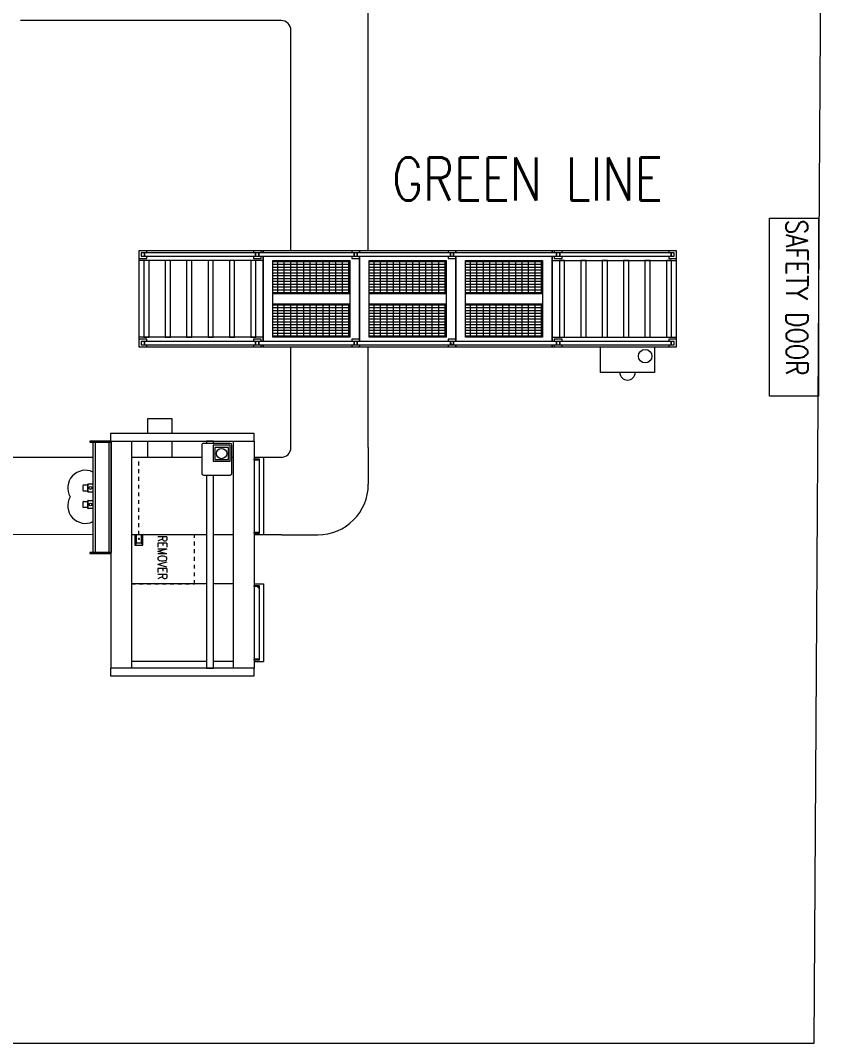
# Model space of a CAD drawing. Header units: inches. Extents: x -47 to 36, y 20 to 186.
# Drawn here: x 0.8 to 21.66, y 141.5 to 168.04 of the extents above; entities that cross this region are included whole.
import ezdxf

# ---------------------------------------------------------------- set-up
doc = ezdxf.new("R2010")
doc.units = ezdxf.units.IN
doc.header["$LTSCALE"] = 0.5
doc.linetypes.add('HIDDEN', pattern=[0.1875, 0.125, -0.0625])
doc.linetypes.add('HIDDEN2', pattern=[0.1875, 0.125, -0.0625])
doc.styles.get("Standard").update_dxf_attribs({"font": 'romans.shx', "width": 0.8})
pattern_1 = [(45, (85.921, -102.2286), (-3.48021, 3.48021), []), (135, (85.921, -102.2286), (-3.48021, -3.48021), [])]

msp = doc.modelspace()

# ---------------------------------------------------------------- hatches: boundary and pattern name
at = {"lineweight": 0, "true_color": 0xf8d731}
h = msp.add_hatch(dxfattribs=at)
h.set_pattern_fill('ANSI37', color=40, scale=1.550161)
h.set_pattern_definition([(45, (25.864, -102.2286), (-3.48021, 3.48021), []), (135, (25.864, -102.2286), (-3.48021, -3.48021), [])])
h.paths.add_polyline_path([(6.995, 156.637), (6.86, 156.637), (6.86, 154.766), (6.995, 154.766)])
h.paths.add_polyline_path([(6.995, 153.352), (6.86, 153.352), (6.86, 151.481), (6.995, 151.481)])
h.paths.add_polyline_path([(-10.928, 166.915), (-10.928, 167.05), (-12.799, 167.05), (-12.799, 166.915)])
h.paths.add_polyline_path([(-16.084, 167.05), (-16.084, 166.915), (-14.213, 166.915), (-14.213, 167.05)])
at = {"lineweight": 0}
h = msp.add_hatch(dxfattribs=at)
h.set_pattern_fill('ANSI37', scale=1.550161)
h.set_pattern_definition([(45, (88.8895, -102.2286), (-3.48021, 3.48021), []), (135, (88.8895, -102.2286), (-3.48021, -3.48021), [])])
h.paths.add_polyline_path([(3.932, 162.009), (4.013, 162.009), (4.013, 161.928), (3.932, 161.928)])
h = msp.add_hatch(dxfattribs=at)
h.set_pattern_fill('ANSI37', scale=1.550161)
h.set_pattern_definition(pattern_1)
h.paths.add_polyline_path([(6.901, 162.009), (6.981, 162.009), (6.981, 161.928), (6.901, 161.928)])
h = msp.add_hatch(dxfattribs=at)
h.set_pattern_fill('ANSI37', scale=1.550161)
h.set_pattern_definition(pattern_1)
h.paths.add_polyline_path([(11.954, 162.009), (12.035, 162.009), (12.035, 161.928), (11.954, 161.928)])
h.paths.add_polyline_path([(11.954, 159.711), (12.035, 159.711), (12.035, 159.63), (11.954, 159.63)])
h.paths.add_polyline_path([(9.458, 159.711), (9.536, 159.711), (9.536, 159.63), (9.458, 159.63)])
h = msp.add_hatch(dxfattribs=at)
h.set_pattern_fill('ANSI37', scale=1.550161)
h.set_pattern_definition([(45, (90.917, -102.2286), (-3.48021, 3.48021), []), (135, (90.917, -102.2286), (-3.48021, -3.48021), [])])
h.paths.add_polyline_path([(9.538, 161.928), (9.458, 161.928), (9.458, 162.009), (9.538, 162.009)])
h = msp.add_hatch(dxfattribs=at)
h.set_pattern_fill('ANSI37', scale=1.550161, angle=180)
h.set_pattern_definition([(225, (-20.0063, 426.166), (3.48021, -3.48021), []), (315, (-20.0063, 426.166), (3.48021, 3.48021), [])])
h.paths.add_polyline_path([(14.792, 161.928), (14.712, 161.928), (14.712, 162.009), (14.792, 162.009)])
h = msp.add_hatch(dxfattribs=at)
h.set_pattern_fill('ANSI37', scale=1.550161, angle=180)
h.set_pattern_definition([(225, (-22.9747, 426.166), (3.48021, -3.48021), []), (315, (-22.9747, 426.166), (3.48021, 3.48021), [])])
h.paths.add_polyline_path([(17.761, 161.928), (17.68, 161.928), (17.68, 162.009), (17.761, 162.009)])
h = msp.add_hatch(dxfattribs=at)
h.set_pattern_fill('ANSI37', scale=1.550161)
h.set_pattern_definition([(45, (88.8895, -104.5263), (-3.48021, 3.48021), []), (135, (88.8895, -104.5263), (-3.48021, -3.48021), [])])
h.paths.add_polyline_path([(3.932, 159.711), (4.013, 159.711), (4.013, 159.63), (3.932, 159.63)])
h = msp.add_hatch(dxfattribs=at)
h.set_pattern_fill('ANSI37', scale=1.550161)
h.set_pattern_definition([(45, (85.921, -104.5263), (-3.48021, 3.48021), []), (135, (85.921, -104.5263), (-3.48021, -3.48021), [])])
h.paths.add_polyline_path([(6.901, 159.711), (6.981, 159.711), (6.981, 159.63), (6.901, 159.63)])
h = msp.add_hatch(dxfattribs=at)
h.set_pattern_fill('ANSI37', scale=1.550161, angle=180)
h.set_pattern_definition([(225, (-20.0063, 423.868), (3.48021, -3.48021), []), (315, (-20.0063, 423.868), (3.48021, 3.48021), [])])
h.paths.add_polyline_path([(14.792, 159.63), (14.712, 159.63), (14.712, 159.711), (14.792, 159.711)])
h = msp.add_hatch(dxfattribs=at)
h.set_pattern_fill('ANSI37', scale=1.550161, angle=180)
h.set_pattern_definition([(225, (-22.9747, 423.868), (3.48021, -3.48021), []), (315, (-22.9747, 423.868), (3.48021, 3.48021), [])])
h.paths.add_polyline_path([(17.761, 159.63), (17.68, 159.63), (17.68, 159.711), (17.761, 159.711)])
h = msp.add_hatch(dxfattribs=at)
h.set_pattern_fill('ANSI37', color=1, scale=7.195276, angle=90)
h.set_pattern_definition([(135, (1251.77, 357.73), (-16.15386, -16.15386), []), (225, (1251.77, 357.73), (16.15386, -16.15386), [])])
h.paths.add_polyline_path([(16.352, 158.911, 1), (16.75, 158.911)])

# ---------------------------------------------------------------- linework, layer by layer
for p, q in [((9.825, 167.799), (9.825, 168.739)), ((1.752, 168.042), (0.798, 168.042)), ((7.559, 168.042), (1.752, 168.042)), ((7.817, 164.676), (7.817, 167.799)), ((9.825, 164.676), (9.825, 167.799)), ((7.817, 162.069), (7.817, 164.676)), ((9.825, 162.069), (9.825, 164.676)), ((7.099, 162.009), (7.099, 162.069)), ((7.099, 161.928), (7.099, 159.711)), ((14.594, 162.009), (14.594, 162.069)), ((14.594, 162.009), (14.594, 162.069)), ((14.594, 159.711), (14.594, 161.928)), ((14.594, 161.928), (14.594, 159.711)), ((7.099, 161.818), (3.872, 161.818)), ((9.344, 161.781), (7.35, 161.781)), ((9.344, 161.707), (7.35, 161.707)), ((7.468, 161.818), (7.468, 160.945)), ((7.636, 161.818), (7.636, 160.945)), ((7.804, 161.818), (7.804, 160.945)), ((7.971, 161.818), (7.971, 160.945)), ((8.139, 161.818), (8.139, 160.945)), ((8.307, 161.818), (8.307, 160.945)), ((8.474, 161.818), (8.474, 160.945)), ((8.642, 161.818), (8.642, 160.945)), ((8.81, 161.818), (8.81, 160.945)), ((8.977, 161.818), (8.977, 160.945)), ((9.145, 161.818), (9.145, 160.945)), ((9.313, 161.818), (9.313, 160.945)), ((11.844, 161.781), (9.85, 161.781)), ((11.844, 161.707), (9.85, 161.707)), ((9.968, 161.818), (9.968, 160.945)), ((10.135, 161.818), (10.135, 160.945)), ((10.303, 161.818), (10.303, 160.945)), ((10.471, 161.818), (10.471, 160.945)), ((10.638, 161.818), (10.638, 160.945)), ((10.806, 161.818), (10.806, 160.945)), ((10.974, 161.818), (10.974, 160.945)), ((11.141, 161.818), (11.141, 160.945)), ((11.309, 161.818), (11.309, 160.945)), ((11.477, 161.818), (11.477, 160.945)), ((11.644, 161.818), (11.644, 160.945)), ((11.812, 161.818), (11.812, 160.945)), ((14.343, 161.781), (12.349, 161.781)), ((14.343, 161.707), (12.349, 161.707)), ((12.467, 161.818), (12.467, 160.945)), ((12.634, 161.818), (12.634, 160.945)), ((12.802, 161.818), (12.802, 160.945)), ((12.97, 161.818), (12.97, 160.945)), ((13.138, 161.818), (13.138, 160.945)), ((13.305, 161.818), (13.305, 160.945)), ((13.473, 161.818), (13.473, 160.945)), ((13.641, 161.818), (13.641, 160.945)), ((13.808, 161.818), (13.808, 160.945)), ((13.976, 161.818), (13.976, 160.945)), ((14.144, 161.818), (14.144, 160.945)), ((14.311, 161.818), (14.311, 160.945)), ((14.594, 161.818), (17.821, 161.818)), ((9.344, 161.634), (7.35, 161.634)), ((9.344, 161.561), (7.35, 161.561)), ((9.344, 161.487), (7.35, 161.487)), ((9.344, 161.414), (7.35, 161.414)), ((11.844, 161.634), (9.85, 161.634)), ((11.844, 161.561), (9.85, 161.561)), ((11.844, 161.487), (9.85, 161.487)), ((11.844, 161.414), (9.85, 161.414)), ((14.343, 161.634), (12.349, 161.634)), ((14.343, 161.561), (12.349, 161.561)), ((14.343, 161.487), (12.349, 161.487)), ((14.343, 161.414), (12.349, 161.414)), ((9.344, 161.341), (7.35, 161.341)), ((9.344, 161.268), (7.35, 161.268)), ((9.344, 161.194), (7.35, 161.194)), ((9.344, 161.121), (7.35, 161.121)), ((11.844, 161.341), (9.85, 161.341)), ((11.844, 161.268), (9.85, 161.268)), ((11.844, 161.194), (9.85, 161.194)), ((11.844, 161.121), (9.85, 161.121)), ((14.343, 161.341), (12.349, 161.341)), ((14.343, 161.268), (12.349, 161.268)), ((14.343, 161.194), (12.349, 161.194)), ((14.343, 161.121), (12.349, 161.121)), ((9.344, 161.048), (7.35, 161.048)), ((9.344, 160.974), (7.35, 160.974)), ((11.844, 161.048), (9.85, 161.048)), ((11.844, 160.974), (9.85, 160.974)), ((14.343, 161.048), (12.349, 161.048)), ((14.343, 160.974), (12.349, 160.974)), ((9.344, 160.657), (7.35, 160.657)), ((7.468, 160.694), (7.468, 159.822)), ((7.636, 160.694), (7.636, 159.822)), ((7.804, 160.694), (7.804, 159.822)), ((7.971, 160.694), (7.971, 159.822)), ((8.139, 160.694), (8.139, 159.822)), ((8.307, 160.694), (8.307, 159.822)), ((8.474, 160.694), (8.474, 159.822)), ((8.642, 160.694), (8.642, 159.822)), ((8.81, 160.694), (8.81, 159.822)), ((8.977, 160.694), (8.977, 159.822)), ((9.145, 160.694), (9.145, 159.822)), ((9.313, 160.694), (9.313, 159.822)), ((11.844, 160.657), (9.85, 160.657)), ((9.968, 160.694), (9.968, 159.822)), ((10.135, 160.694), (10.135, 159.822)), ((10.303, 160.694), (10.303, 159.822)), ((10.471, 160.694), (10.471, 159.822)), ((10.638, 160.694), (10.638, 159.822)), ((10.806, 160.694), (10.806, 159.822)), ((10.974, 160.694), (10.974, 159.822)), ((11.141, 160.694), (11.141, 159.822)), ((11.309, 160.694), (11.309, 159.822)), ((11.477, 160.694), (11.477, 159.822)), ((11.644, 160.694), (11.644, 159.822)), ((11.812, 160.694), (11.812, 159.822)), ((14.343, 160.657), (12.349, 160.657)), ((12.467, 160.694), (12.467, 159.822)), ((12.634, 160.694), (12.634, 159.822)), ((12.802, 160.694), (12.802, 159.822)), ((12.97, 160.694), (12.97, 159.822)), ((13.138, 160.694), (13.138, 159.822)), ((13.305, 160.694), (13.305, 159.822)), ((13.473, 160.694), (13.473, 159.822)), ((13.641, 160.694), (13.641, 159.822)), ((13.808, 160.694), (13.808, 159.822)), ((13.976, 160.694), (13.976, 159.822)), ((14.144, 160.694), (14.144, 159.822)), ((14.311, 160.694), (14.311, 159.822)), ((9.344, 160.583), (7.35, 160.583)), ((9.344, 160.51), (7.35, 160.51)), ((9.344, 160.437), (7.35, 160.437)), ((9.344, 160.363), (7.35, 160.363)), ((11.844, 160.583), (9.85, 160.583)), ((11.844, 160.51), (9.85, 160.51)), ((11.844, 160.437), (9.85, 160.437)), ((11.844, 160.363), (9.85, 160.363)), ((14.343, 160.583), (12.349, 160.583)), ((14.343, 160.51), (12.349, 160.51)), ((14.343, 160.437), (12.349, 160.437)), ((14.343, 160.363), (12.349, 160.363)), ((9.344, 160.29), (7.35, 160.29)), ((9.344, 160.217), (7.35, 160.217)), ((9.344, 160.144), (7.35, 160.144)), ((9.344, 160.07), (7.35, 160.07)), ((11.844, 160.29), (9.85, 160.29)), ((11.844, 160.217), (9.85, 160.217)), ((11.844, 160.144), (9.85, 160.144)), ((11.844, 160.07), (9.85, 160.07)), ((14.343, 160.29), (12.349, 160.29)), ((14.343, 160.217), (12.349, 160.217)), ((14.343, 160.144), (12.349, 160.144)), ((14.343, 160.07), (12.349, 160.07)), ((7.099, 159.822), (3.872, 159.822)), ((9.344, 159.997), (7.35, 159.997)), ((9.344, 159.924), (7.35, 159.924)), ((9.344, 159.851), (7.35, 159.851)), ((11.844, 159.997), (9.85, 159.997)), ((11.844, 159.924), (9.85, 159.924)), ((11.844, 159.851), (9.85, 159.851)), ((14.343, 159.997), (12.349, 159.997)), ((14.343, 159.924), (12.349, 159.924)), ((14.343, 159.851), (12.349, 159.851)), ((14.594, 159.822), (17.821, 159.822)), ((7.099, 159.63), (7.099, 159.57)), ((7.817, 156.963), (7.817, 159.57)), ((9.825, 156.963), (9.825, 159.57)), ((14.594, 159.63), (14.594, 159.57)), ((2.679, 157.127), (2.599, 157.127)), ((2.599, 157.127), (2.599, 157.097)), ((2.599, 157.097), (2.679, 157.097)), ((3.151, 157.127), (2.679, 157.127)), ((2.679, 157.097), (2.679, 154.24)), ((2.679, 157.097), (3.151, 157.097)), ((2.74, 157.097), (2.74, 154.24)), ((3.09, 157.097), (3.09, 154.24)), ((3.151, 157.097), (3.151, 154.24)), ((9.825, 156.963), (9.825, 156.009)), ((2.679, 156.706), (-1.395, 156.706)), ((5.502, 156.706), (3.682, 156.706)), ((6.329, 156.706), (6.283, 156.706)), ((7.581, 156.706), (6.86, 156.706)), ((6.995, 156.672), (6.995, 154.732)), ((7.106, 156.706), (7.106, 154.697)), ((2.679, 154.697), (-9.779, 154.724)), ((5.626, 154.697), (3.682, 154.697)), ((3.776, 154.476), (3.776, 154.485)), ((3.778, 154.668), (3.778, 154.677)), ((3.778, 154.652), (3.778, 154.643)), ((3.789, 154.476), (3.789, 154.485)), ((3.79, 154.668), (3.79, 154.677)), ((3.79, 154.652), (3.79, 154.643)), ((3.871, 154.599), (3.862, 154.599)), ((3.871, 154.586), (3.862, 154.586)), ((3.871, 154.599), (3.881, 154.599)), ((3.871, 154.586), (3.881, 154.586)), ((3.952, 154.668), (3.952, 154.677)), ((3.952, 154.652), (3.952, 154.643)), ((3.952, 154.476), (3.952, 154.485)), ((3.964, 154.668), (3.964, 154.677)), ((3.964, 154.652), (3.964, 154.643)), ((3.964, 154.476), (3.964, 154.485)), ((6.329, 154.697), (5.803, 154.697)), ((7.574, 154.697), (6.86, 154.697)), ((7.574, 154.697), (8.514, 154.697)), ((2.679, 154.24), (2.599, 154.24)), ((2.599, 154.24), (2.599, 154.21)), ((2.679, 154.24), (2.915, 154.24)), ((3.151, 154.24), (2.679, 154.24)), ((3.151, 154.24), (2.915, 154.24)), ((3.776, 154.46), (3.776, 154.451)), ((3.789, 154.46), (3.789, 154.451)), ((3.952, 154.46), (3.952, 154.451)), ((3.964, 154.46), (3.964, 154.451)), ((2.599, 154.21), (2.679, 154.21)), ((2.679, 154.21), (3.151, 154.21)), ((5.626, 153.422), (3.682, 153.422)), ((6.329, 153.422), (5.803, 153.422)), ((6.86, 153.422), (7.106, 153.422)), ((7.106, 153.421), (7.106, 151.412)), ((6.995, 153.386), (6.995, 151.446)), ((5.626, 151.413), (3.682, 151.413)), ((6.329, 151.413), (5.803, 151.413)), ((6.86, 151.412), (7.106, 151.412))]:
    msp.add_line(p, q, dxfattribs=at)
at = {"color": 1, "linetype": 'HIDDEN2', "lineweight": 0}
msp.add_line((3.871, 154.697), (3.871, 156.706), dxfattribs=at)
at = {"lineweight": 0}
for points in [[(-47.291, 185.816), (21.664, 185.816), (21.385, 141.498), (-47.291, 141.498)], [(21.505, 162.913), (21.505, 158.291), (20.235, 158.291), (20.235, 162.913)], [(4.013, 162.009), (3.932, 162.009), (3.932, 161.928), (4.013, 161.928)], [(6.901, 162.009), (4.013, 162.009), (4.013, 161.928), (6.901, 161.928)], [(6.981, 162.009), (6.901, 162.009), (6.901, 161.928), (6.981, 161.928)], [(9.458, 162.009), (6.981, 162.009), (6.981, 161.928), (9.458, 161.928)], [(9.538, 162.009), (9.458, 162.009), (9.458, 161.928), (9.538, 161.928)], [(11.954, 162.009), (9.536, 162.009), (9.536, 161.928), (11.954, 161.928)], [(12.035, 162.009), (11.954, 162.009), (11.954, 161.928), (12.035, 161.928)], [(14.712, 162.009), (12.035, 162.009), (12.035, 161.928), (14.712, 161.928)], [(14.712, 161.928), (14.792, 161.928), (14.792, 162.009), (14.712, 162.009)], [(14.792, 161.928), (17.68, 161.928), (17.68, 162.009), (14.792, 162.009)], [(17.68, 161.928), (17.761, 161.928), (17.761, 162.009), (17.68, 162.009)], [(4.134, 161.818), (4, 161.818), (4, 159.822), (4.134, 159.822)], [(4.689, 161.818), (4.555, 161.818), (4.555, 159.822), (4.689, 159.822)], [(5.244, 161.818), (5.11, 161.818), (5.11, 159.822), (5.244, 159.822)], [(5.799, 161.818), (5.665, 161.818), (5.665, 159.822), (5.799, 159.822)], [(6.354, 161.818), (6.22, 161.818), (6.22, 159.822), (6.354, 159.822)], [(6.909, 161.818), (6.775, 161.818), (6.775, 159.822), (6.909, 159.822)], [(14.785, 159.822), (14.919, 159.822), (14.919, 161.818), (14.785, 161.818)], [(15.34, 159.822), (15.474, 159.822), (15.474, 161.818), (15.34, 161.818)], [(15.895, 159.822), (16.028, 159.822), (16.028, 161.818), (15.895, 161.818)], [(16.449, 159.822), (16.583, 159.822), (16.583, 161.818), (16.449, 161.818)], [(17.004, 159.822), (17.138, 159.822), (17.138, 161.818), (17.004, 161.818)], [(17.559, 159.822), (17.693, 159.822), (17.693, 161.818), (17.559, 161.818)], [(4.013, 159.711), (3.932, 159.711), (3.932, 159.63), (4.013, 159.63)], [(6.901, 159.711), (4.013, 159.711), (4.013, 159.63), (6.901, 159.63)], [(6.981, 159.711), (6.901, 159.711), (6.901, 159.63), (6.981, 159.63)], [(9.458, 159.711), (6.981, 159.711), (6.981, 159.63), (9.458, 159.63)], [(9.538, 159.711), (9.458, 159.711), (9.458, 159.63), (9.538, 159.63)], [(11.954, 159.711), (9.536, 159.711), (9.536, 159.63), (11.954, 159.63)], [(12.035, 159.711), (11.954, 159.711), (11.954, 159.63), (12.035, 159.63)], [(14.712, 159.711), (12.035, 159.711), (12.035, 159.63), (14.712, 159.63)], [(14.712, 159.63), (14.792, 159.63), (14.792, 159.711), (14.712, 159.711)], [(14.792, 159.63), (17.68, 159.63), (17.68, 159.711), (14.792, 159.711)], [(17.25, 159.57), (17.25, 158.911), (15.852, 158.911), (15.852, 159.57)], [(17.68, 159.63), (17.761, 159.63), (17.761, 159.711), (17.68, 159.711)], [(3.138, 157.127), (6.86, 157.127), (6.86, 157.327), (3.138, 157.327)], [(3.151, 157.127), (3.682, 157.127), (3.682, 151.24), (3.151, 151.24)], [(6.239, 157.022), (5.8, 157.022), (5.8, 156.605), (6.239, 156.605)], [(6.196, 156.963), (5.838, 156.963), (5.838, 156.648), (6.196, 156.648)], [(6.329, 157.127), (6.86, 157.127), (6.86, 151.24), (6.329, 151.24)], [(6.86, 156.672), (6.995, 156.672), (6.995, 156.637), (6.86, 156.637)], [(6.86, 154.766), (6.995, 154.766), (6.995, 154.732), (6.86, 154.732)], [(3.975, 154.697), (3.768, 154.697), (3.768, 154.432), (3.975, 154.432)], [(3.942, 154.697), (3.801, 154.697), (3.801, 154.492), (3.942, 154.492)], [(6.86, 153.386), (6.995, 153.386), (6.995, 153.352), (6.86, 153.352)], [(6.86, 151.481), (6.995, 151.481), (6.995, 151.446), (6.86, 151.446)], [(3.138, 151.041), (6.86, 151.041), (6.86, 151.24), (3.138, 151.24)]]:
    msp.add_lwpolyline(points, close=True, dxfattribs=at)
for points in [[(7.099, 162.009), (7.099, 162.069), (3.872, 162.069), (3.872, 159.57), (7.099, 159.57), (7.099, 159.63)], [(4.073, 162.009), (4.073, 162.069), (3.872, 162.069), (3.872, 162.009)], [(3.872, 161.928), (3.872, 161.868), (4.073, 161.868), (4.073, 161.928)], [(7.041, 162.009), (7.041, 162.069), (6.841, 162.069), (6.841, 162.009)], [(6.841, 161.928), (6.841, 161.868), (7.041, 161.868), (7.041, 161.928)], [(9.596, 162.009), (9.596, 162.069), (7.099, 162.069), (7.099, 162.009)], [(9.596, 162.009), (9.596, 162.069), (7.099, 162.069), (7.099, 162.009)], [(7.35, 162.069), (7.099, 162.069), (7.099, 162.009)], [(7.099, 161.928), (7.099, 159.711)], [(7.099, 161.928), (7.099, 159.711)], [(7.099, 161.928), (7.099, 159.711)], [(7.099, 159.711), (7.099, 161.928)], [(9.598, 162.009), (9.598, 162.069), (9.398, 162.069), (9.398, 162.009)], [(9.398, 161.928), (9.398, 161.868), (9.598, 161.868), (9.598, 161.928)], [(12.095, 162.009), (12.095, 162.069), (9.596, 162.069), (9.596, 162.009)], [(12.095, 162.009), (12.095, 162.069), (9.596, 162.069), (9.596, 162.009)], [(12.095, 162.009), (12.095, 162.069), (9.596, 162.069), (9.596, 162.009)], [(9.596, 161.928), (9.596, 159.711)], [(9.596, 161.928), (9.596, 159.711)], [(9.596, 161.928), (9.596, 161.818), (9.598, 161.818)], [(9.596, 161.818), (9.596, 161.928)], [(9.596, 159.711), (9.596, 161.928)], [(9.596, 159.711), (9.596, 161.928)], [(9.85, 162.069), (9.598, 162.069), (9.598, 162.009)], [(9.598, 161.928), (9.598, 159.711)], [(12.095, 162.009), (12.095, 162.069), (11.844, 162.069)], [(12.095, 162.009), (12.095, 162.069), (11.894, 162.069), (11.894, 162.009)], [(11.894, 161.928), (11.894, 161.868), (12.095, 161.868), (12.095, 161.928)], [(14.594, 162.009), (14.594, 162.069), (12.095, 162.069), (12.095, 162.009)], [(14.594, 162.009), (14.594, 162.069), (12.095, 162.069), (12.095, 162.009)], [(12.095, 161.928), (12.095, 159.711)], [(12.095, 161.928), (12.095, 161.818), (12.098, 161.818)], [(12.095, 161.818), (12.095, 161.928)], [(12.095, 159.711), (12.095, 161.928)], [(12.095, 159.711), (12.095, 161.928)], [(12.095, 159.711), (12.095, 161.928)], [(12.349, 162.069), (12.098, 162.069), (12.098, 162.009)], [(12.098, 161.928), (12.098, 159.711)], [(14.594, 162.009), (14.594, 162.069), (14.343, 162.069)], [(14.594, 159.63), (14.594, 159.57), (17.821, 159.57), (17.821, 162.069), (14.594, 162.069), (14.594, 162.009)], [(14.594, 159.711), (14.594, 161.928)], [(14.594, 161.818), (14.594, 161.928)], [(14.594, 159.711), (14.594, 161.928)], [(14.594, 161.928), (14.594, 159.711)], [(14.852, 162.009), (14.852, 162.069), (14.652, 162.069), (14.652, 162.009)], [(14.652, 161.928), (14.652, 161.868), (14.852, 161.868), (14.852, 161.928)], [(17.821, 162.009), (17.821, 162.069), (17.62, 162.069), (17.62, 162.009)], [(17.62, 161.928), (17.62, 161.868), (17.821, 161.868), (17.821, 161.928)], [(7.35, 161.818), (9.344, 161.818)], [(7.35, 159.822), (7.35, 161.818)], [(7.35, 161.818), (9.344, 161.818)], [(7.35, 159.822), (7.35, 161.818)], [(9.344, 161.818), (9.344, 159.822)], [(9.344, 161.818), (9.344, 159.822)], [(9.85, 161.818), (11.844, 161.818)], [(9.85, 159.822), (9.85, 161.818)], [(9.85, 161.818), (11.844, 161.818)], [(9.85, 159.822), (9.85, 161.818)], [(11.844, 161.818), (11.844, 159.822)], [(11.844, 161.818), (11.844, 159.822)], [(12.349, 161.818), (14.343, 161.818)], [(12.349, 159.822), (12.349, 161.818)], [(14.343, 161.818), (14.343, 159.822)], [(7.099, 160.945), (7.099, 160.945), (7.099, 160.694), (7.099, 160.694)], [(7.099, 160.945), (7.099, 160.945), (7.099, 160.694), (7.099, 160.694)], [(9.344, 160.945), (7.35, 160.945)], [(9.344, 160.945), (7.35, 160.945)], [(9.344, 160.945), (7.35, 160.945)], [(9.598, 160.945), (9.596, 160.945), (9.596, 160.694), (9.598, 160.694)], [(9.596, 160.694), (9.596, 160.945)], [(9.598, 160.945), (9.596, 160.945), (9.596, 160.694), (9.598, 160.694)], [(9.596, 160.694), (9.596, 160.945)], [(11.844, 160.945), (9.85, 160.945)], [(11.844, 160.945), (9.85, 160.945)], [(11.844, 160.945), (9.85, 160.945)], [(12.095, 160.694), (12.095, 160.945)], [(12.098, 160.945), (12.095, 160.945), (12.095, 160.694), (12.098, 160.694)], [(12.095, 160.694), (12.095, 160.945)], [(14.343, 160.945), (12.349, 160.945)], [(14.594, 160.694), (14.594, 160.945)], [(14.594, 160.694), (14.594, 160.694), (14.594, 160.945), (14.594, 160.945)], [(14.594, 160.694), (14.594, 160.694), (14.594, 160.945), (14.594, 160.945)], [(7.35, 160.694), (9.344, 160.694)], [(7.35, 160.694), (9.344, 160.694)], [(7.35, 160.694), (9.344, 160.694)], [(7.35, 160.694), (9.344, 160.694)], [(9.85, 160.694), (11.844, 160.694)], [(9.85, 160.694), (11.844, 160.694)], [(9.85, 160.694), (11.844, 160.694)], [(9.85, 160.694), (11.844, 160.694)], [(12.349, 160.694), (14.343, 160.694)], [(12.349, 160.694), (14.343, 160.694)], [(7.099, 159.822), (7.096, 159.822), (7.096, 159.711)], [(9.344, 159.822), (7.35, 159.822)], [(9.344, 159.822), (7.35, 159.822)], [(9.344, 159.822), (7.35, 159.822)], [(9.598, 159.822), (9.596, 159.822), (9.596, 159.711)], [(9.596, 159.711), (9.596, 159.822)], [(11.844, 159.822), (9.85, 159.822)], [(11.844, 159.822), (9.85, 159.822)], [(11.844, 159.822), (9.85, 159.822)], [(12.098, 159.822), (12.095, 159.822), (12.095, 159.711)], [(12.095, 159.711), (12.095, 159.822)], [(14.343, 159.822), (12.349, 159.822)], [(14.343, 159.822), (12.349, 159.822)], [(14.594, 159.711), (14.594, 159.822)], [(4.073, 159.711), (4.073, 159.772), (3.872, 159.772), (3.872, 159.711)], [(3.872, 159.63), (3.872, 159.57), (4.073, 159.57), (4.073, 159.63)], [(7.041, 159.711), (7.041, 159.772), (6.841, 159.772), (6.841, 159.711)], [(6.841, 159.63), (6.841, 159.57), (7.041, 159.57), (7.041, 159.63)], [(7.096, 159.63), (7.096, 159.57), (9.596, 159.57), (9.596, 159.63)], [(7.099, 159.63), (7.099, 159.57), (9.596, 159.57), (9.596, 159.63)], [(7.099, 159.63), (7.099, 159.57), (9.596, 159.57), (9.596, 159.63)], [(7.099, 159.63), (7.099, 159.57), (7.35, 159.57)], [(9.598, 159.711), (9.598, 159.772), (9.398, 159.772), (9.398, 159.711)], [(9.398, 159.63), (9.398, 159.57), (9.598, 159.57), (9.598, 159.63)], [(9.596, 159.63), (9.596, 159.57), (12.095, 159.57), (12.095, 159.63)], [(9.596, 159.63), (9.596, 159.57), (12.095, 159.57), (12.095, 159.63)], [(9.596, 159.63), (9.596, 159.57), (12.095, 159.57), (12.095, 159.63)], [(9.598, 159.63), (9.598, 159.57), (9.85, 159.57)], [(11.844, 159.57), (12.095, 159.57), (12.095, 159.63)], [(12.095, 159.711), (12.095, 159.772), (11.894, 159.772), (11.894, 159.711)], [(11.894, 159.63), (11.894, 159.57), (12.095, 159.57), (12.095, 159.63)], [(12.095, 159.63), (12.095, 159.57), (14.594, 159.57), (14.594, 159.63)], [(12.095, 159.63), (12.095, 159.57), (14.594, 159.57), (14.594, 159.63)], [(12.098, 159.63), (12.098, 159.57), (12.349, 159.57)], [(14.343, 159.57), (14.594, 159.57), (14.594, 159.63)], [(14.852, 159.711), (14.852, 159.772), (14.652, 159.772), (14.652, 159.711)], [(14.652, 159.63), (14.652, 159.57), (14.852, 159.57), (14.852, 159.63)], [(17.821, 159.711), (17.821, 159.772), (17.62, 159.772), (17.62, 159.711)], [(17.62, 159.63), (17.62, 159.57), (17.821, 159.57), (17.821, 159.63)], [(4.099, 157.327), (4.099, 157.716), (4.727, 157.716), (4.727, 157.327)], [(4.727, 157.127), (4.727, 156.706), (4.099, 156.706), (4.099, 157.127)], [(5.502, 157.028), (5.502, 156.29)], [(6.241, 157.067), (5.544, 157.067)], [(5.803, 157.067), (5.803, 157.127), (5.626, 157.127), (5.626, 157.067)], [(6.283, 156.29), (6.283, 157.025)], [(5.544, 156.248), (6.241, 156.248)], [(5.626, 156.248), (5.626, 151.24), (5.803, 151.24), (5.803, 156.248)], [(2.422, 155.846), (2.422, 155.978)], [(2.436, 155.993), (2.55, 155.993), (2.55, 155.831), (2.436, 155.831)], [(2.55, 155.812), (2.55, 156.012)], [(2.55, 155.812), (2.55, 156.012)], [(2.556, 156.019), (2.679, 156.019), (2.679, 155.805), (2.556, 155.805)], [(2.556, 156.019), (2.679, 156.019), (2.679, 155.805), (2.556, 155.805)], [(2.422, 155.416), (2.422, 155.549)], [(2.436, 155.564), (2.55, 155.564), (2.55, 155.402), (2.436, 155.402)], [(2.55, 155.383), (2.55, 155.583)], [(2.55, 155.383), (2.55, 155.583)], [(2.556, 155.589), (2.679, 155.589), (2.679, 155.376), (2.556, 155.376)], [(2.556, 155.589), (2.679, 155.589), (2.679, 155.376), (2.556, 155.376)]]:
    msp.add_lwpolyline(points, dxfattribs=at)
at = {"linetype": 'HIDDEN', "lineweight": 0}
msp.add_lwpolyline([(5.316, 153.422), (5.316, 154.697), (3.682, 154.697), (3.682, 153.422)], close=True, dxfattribs=at)
at = {"lineweight": 0}
for centre, radius in [((17.009, 159.331), 0.176), ((6.017, 156.806), 0.134), ((2.614, 155.912), 0.0368), ((2.614, 155.912), 0.0368), ((2.614, 155.912), 0.0368), ((2.614, 155.483), 0.0368), ((2.614, 155.483), 0.0368), ((2.614, 155.483), 0.0368), ((3.784, 154.66), 0.00995), ((3.958, 154.66), 0.00995), ((3.782, 154.468), 0.00995), ((3.958, 154.468), 0.00995)]:
    msp.add_circle(centre, radius, dxfattribs=at)
for centre, radius, start, end in [((7.559, 167.784), 0.257, 0, 90), ((16.551, 158.911), 0.199, 180, 0), ((5.544, 157.025), 0.0419, 90, 183.8418), ((6.241, 157.025), 0.0419, 0, 90), ((7.559, 156.963), 0.257, 270, 0), ((5.544, 156.29), 0.0419, 180, 270), ((6.241, 156.29), 0.0419, 270, 0), ((2.436, 155.978), 0.0147, 90, 180), ((2.436, 155.846), 0.0147, 180, 270), ((2.556, 156.012), 0.00677, 90, 180), ((2.556, 156.012), 0.00677, 90, 180), ((2.556, 155.812), 0.00677, 180, 270), ((2.556, 155.812), 0.00677, 180, 270), ((8.514, 156.009), 1.311, 270, 0), ((2.436, 155.549), 0.0147, 90, 180), ((2.556, 155.583), 0.00677, 90, 180), ((2.556, 155.583), 0.00677, 90, 180), ((2.436, 155.416), 0.0147, 180, 270), ((2.556, 155.383), 0.00677, 180, 270), ((2.556, 155.383), 0.00677, 180, 270), ((3.782, 154.485), 0.00613, 1.5985, 181.5985), ((3.784, 154.677), 0.00613, 1.5985, 181.5985), ((3.784, 154.643), 0.00613, 178.4015, 358.4015), ((3.862, 154.592), 0.00613, 91.5985, 271.5985), ((3.88, 154.592), 0.00613, 268.4015, 88.4015), ((3.958, 154.677), 0.00613, 1.5985, 181.5985), ((3.958, 154.643), 0.00613, 178.4015, 358.4015), ((3.958, 154.485), 0.00613, 1.5985, 181.5985), ((3.782, 154.451), 0.00613, 178.4015, 358.4015), ((3.958, 154.451), 0.00613, 178.4015, 358.4015)]:
    msp.add_arc(centre, radius, start, end, dxfattribs=at)
at = {"color": 244, "lineweight": 0, "true_color": 0x991b1e}
for centre, start, end in [((2.483, 155.912), 64.5892, 210), ((2.483, 155.453), 150, 295.4108)]:
    msp.add_arc(centre, 0.459, start, end, dxfattribs=at)

# ---------------------------------------------------------------- texts
at = {"color": 114, "lineweight": 0, "true_color": 0x139b48, "insert": (10.443, 164.486), "char_height": 1.113, "attachment_point": 1}
msp.add_mtext_dynamic_manual_height_columns('GREEN LINE', width=10.25148, gutter_width=5.565, heights=[0], dxfattribs=at)
at = {"color": 114, "lineweight": 0, "true_color": 0x139b48, "insert": (21.227, 162.877), "char_height": 0.56014, "attachment_point": 1, "rotation": 270}
msp.add_mtext_dynamic_manual_height_columns('SAFETY DOOR', width=8.06318, gutter_width=2.801, heights=[0], dxfattribs=at)
at = {"lineweight": 0, "insert": (4.367, 154.678), "char_height": 0.2318, "attachment_point": 7, "rotation": 270}
msp.add_mtext_dynamic_manual_height_columns('REMOVER', width=2.13552, gutter_width=1.159, heights=[0], dxfattribs=at)

doc.saveas('drawing.dxf')
